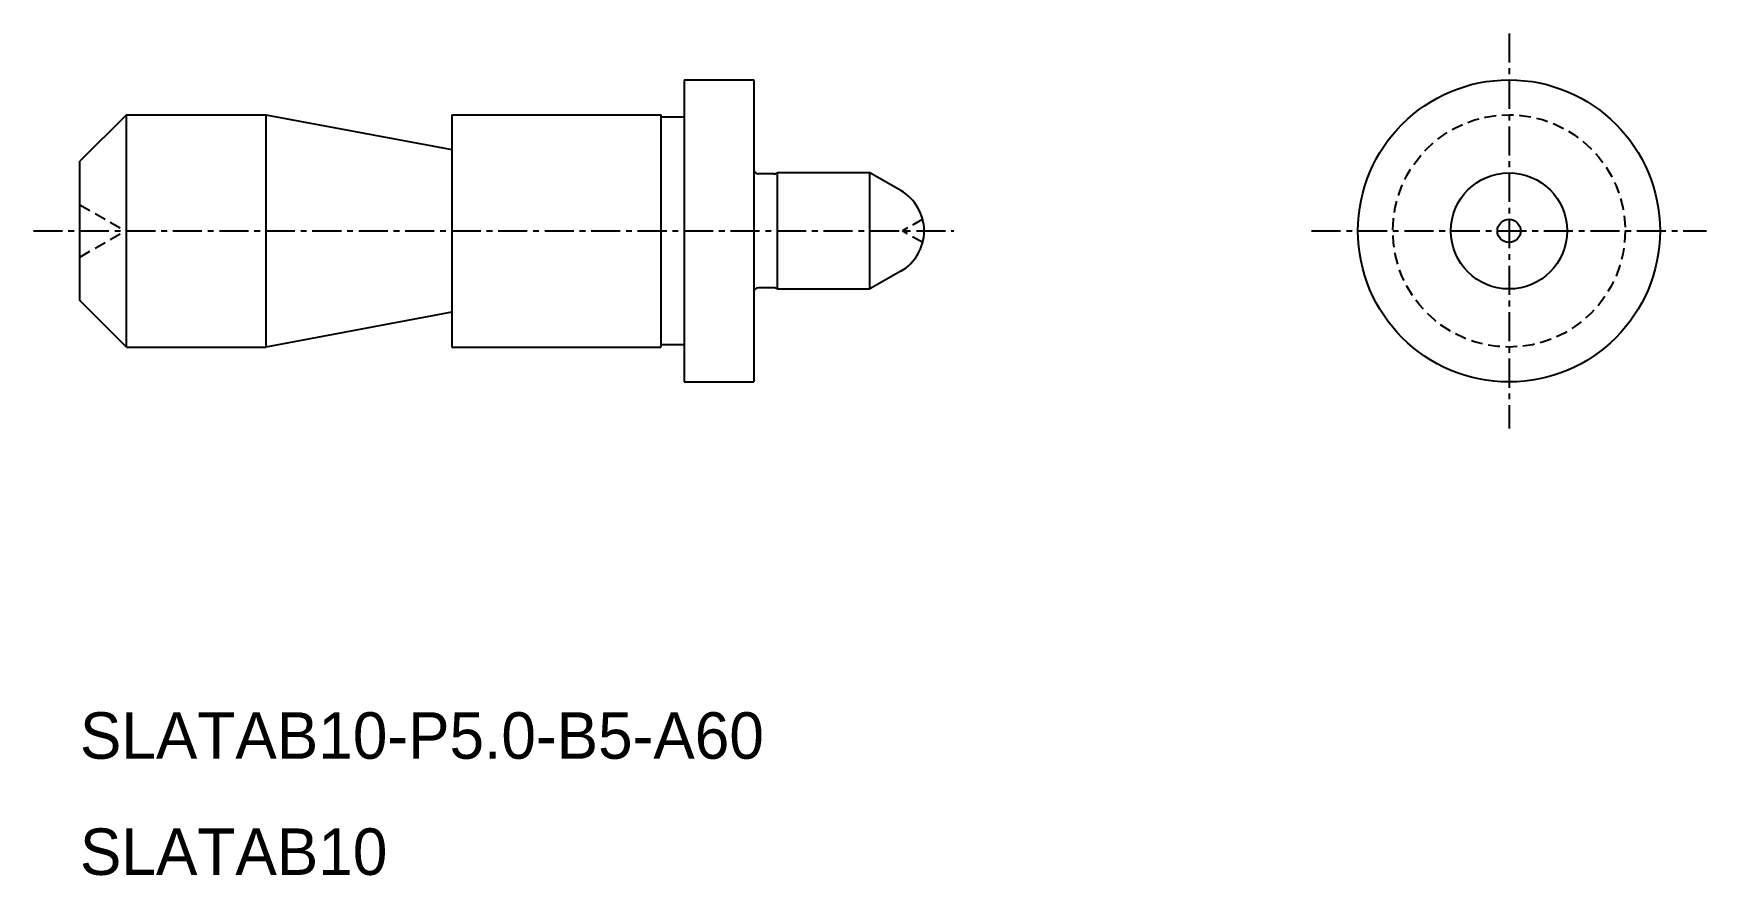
# Model space of a CAD drawing. Extents: x -1486.1 to -1414.1, y -688.3 to -652.1.
import ezdxf

# ---------------------------------------------------------------- set-up
doc = ezdxf.new("R2010")
doc.units = 0
doc.linetypes.add('CENTER', pattern=[2, 1.25, -0.25, 0.25, -0.25])
doc.linetypes.add('DASHED', pattern=[0.75, 0.5, -0.25])
doc.layers.get('0').update_dxf_attribs({"linetype": 'CONTINUOUS'})
doc.layers.add('CENTER', color=1, linetype='CENTER')

msp = doc.modelspace()

# ---------------------------------------------------------------- linework, layer by layer
at = {"color": 7, "linetype": 'CONTINUOUS'}
for p, q in [((-1458.149, -654.091), (-1455.149, -654.091)), ((-1458.149, -654.091), (-1458.149, -667.091)), ((-1455.149, -654.091), (-1455.149, -667.091)), ((-1482.149, -655.591), (-1484.149, -657.591)), ((-1482.149, -655.591), (-1476.149, -655.591)), ((-1476.149, -655.591), (-1476.149, -665.591)), ((-1476.149, -655.591), (-1468.149, -657.091)), ((-1468.149, -655.591), (-1468.149, -665.591)), ((-1468.149, -655.591), (-1459.149, -655.591)), ((-1459.149, -655.591), (-1459.149, -665.591)), ((-1458.149, -655.691), (-1459.149, -655.691)), ((-1484.149, -663.591), (-1484.149, -657.591)), ((-1454.281, -658.141), (-1454.949, -658.141)), ((-1454.149, -658.091), (-1454.149, -663.091)), ((-1450.149, -658.091), (-1454.149, -658.091)), ((-1450.149, -663.091), (-1450.149, -658.091)), ((-1448.819, -658.859), (-1450.149, -658.091)), ((-1448.819, -662.324), (-1450.149, -663.091)), ((-1454.281, -663.041), (-1454.949, -663.041)), ((-1454.149, -663.091), (-1450.149, -663.091)), ((-1482.149, -665.591), (-1484.149, -663.591)), ((-1468.149, -664.091), (-1476.149, -665.591)), ((-1482.149, -665.591), (-1476.149, -665.591)), ((-1468.149, -665.591), (-1459.149, -665.591)), ((-1458.149, -665.491), (-1459.149, -665.491)), ((-1458.149, -667.091), (-1455.149, -667.091))]:
    msp.add_line(p, q, dxfattribs=at)
at = {"color": 3, "linetype": 'DASHED'}
for p, q in [((-1484.149, -659.466), (-1482.2, -660.591)), ((-1447.882, -660.091), (-1448.748, -660.591)), ((-1484.149, -661.716), (-1482.2, -660.591)), ((-1447.882, -661.091), (-1448.748, -660.591))]:
    msp.add_line(p, q, dxfattribs=at)
at = {"color": 7, "linetype": 'CONTINUOUS'}
msp.add_circle((-1422.649, -660.591), 6.5, dxfattribs=at)
at = {"color": 3, "linetype": 'DASHED'}
msp.add_circle((-1422.649, -660.591), 5, dxfattribs=at)
msp.add_circle((-1422.649, -660.591), 2.5)
at = {"color": 7, "linetype": 'CONTINUOUS'}
for centre, radius, start, end in [((-1454.949, -657.941), 0.2, 180, 270), ((-1454.281, -657.941), 0.2, 270, 311.40962), ((-1449.819, -660.591), 2, 300, 60), ((-1454.949, -663.241), 0.2, 90, 180), ((-1454.281, -663.241), 0.2, 48.59038, 90)]:
    msp.add_arc(centre, radius, start, end, dxfattribs=at)
at = {"layer": 'CENTER', "color": 1, "linetype": 'CENTER'}
for p, q in [((-1422.649, -652.091), (-1422.649, -669.091)), ((-1486.149, -660.591), (-1446.546, -660.591)), ((-1431.149, -660.591), (-1414.149, -660.591))]:
    msp.add_line(p, q, dxfattribs=at)
at = {"layer": 'CENTER', "color": 7, "linetype": 'CONTINUOUS'}
msp.add_line((-1482.149, -665.591), (-1482.149, -655.591), dxfattribs=at)
msp.add_circle((-1422.649, -660.591), 0.5, dxfattribs=at)

# ---------------------------------------------------------------- texts
at = {"color": 7, "linetype": 'CONTINUOUS'}
for s, p in [('SLATAB10-P5.0-B5-A60', (-1484.149, -683.313)), ('SLATAB10', (-1484.149, -688.313))]:
    msp.add_text(s, height=2, dxfattribs=at).set_placement(p)

doc.saveas('drawing.dxf')
